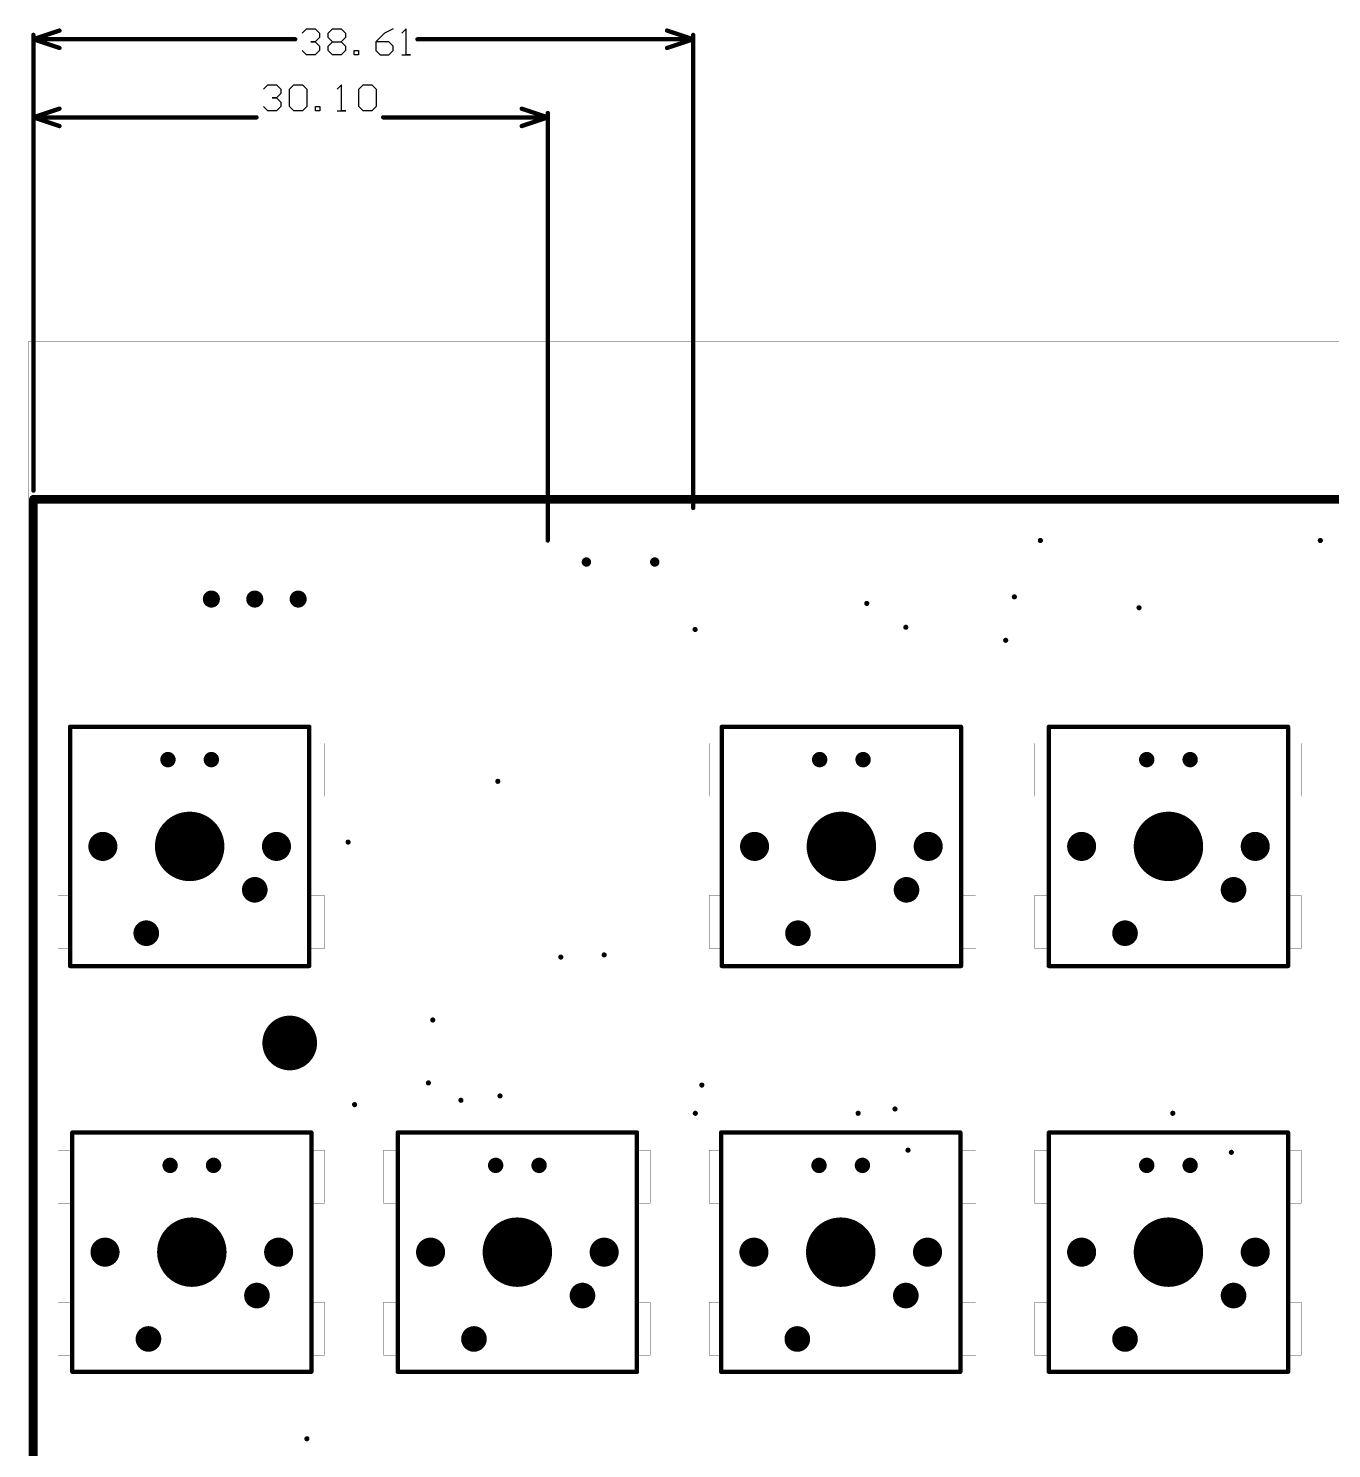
# Model space of a CAD drawing. Header units: millimetres. Extents: x 0 to 366, y 0 to 165.
# Drawn here: x 0.1 to 76.3, y 82.4 to 165.5 of the extents above; entities that cross this region are included whole.
import ezdxf

# ---------------------------------------------------------------- set-up
doc = ezdxf.new("R2010")
doc.units = ezdxf.units.MM
for name, color, linetype in [('KeepOutLayer', 6, 'Continuous'), ('Mechanical1', 6, 'Continuous'), ('PadHoleLayer', 156, 'Continuous'), ('ViaHoleLayer', 16, 'Continuous')]:
    doc.layers.add(name, color=color, linetype=linetype)

# ---------------------------------------------------------------- blocks, each defined once
blk = doc.blocks.new('MX_SW_5_13')
at = {"layer": 'Mechanical1', "const_width": 0.254}
for points in [[(-7, -7), (-7, 7)], [(-7, 7), (7, 7)], [(7, -7), (7, 7)], [(-7, -7), (7, -7)]]:
    blk.add_lwpolyline(points, dxfattribs=at)
at = {"layer": 'Mechanical1', "const_width": 0.127}
for points in [[(-7.063, 7, 1), (-6.936, 7, 1)], [(-7.063, 7, 1), (-6.936, 7, 1)], [(6.937, 7, 1), (7.064, 7, 1)], [(6.937, 7, 1), (7.064, 7, 1)], [(-7.063, -7, 1), (-6.936, -7, 1)], [(-7.063, -7, 1), (-6.936, -7, 1)], [(6.937, -7, 1), (7.064, -7, 1)], [(6.937, -7, 1), (7.064, -7, 1)]]:
    blk.add_lwpolyline(points, format="xyb", close=True, dxfattribs=at)
at = {"layer": 'PadHoleLayer'}
for points, const_width in [([(-1.495, 5.08, 1), (-1.045, 5.08, 1)], 0.45), ([(1.045, 5.08, 1), (1.495, 5.08, 1)], 0.45), ([(-1.016, 0, 1), (1.016, 0, 1)], 2.032), ([(-5.505, 0, 1), (-4.655, 0, 1)], 0.851), ([(4.655, 0, 1), (5.505, 0, 1)], 0.851), ([(3.435, -2.54, 1), (4.185, -2.54, 1)], 0.75), ([(-2.915, -5.08, 1), (-2.165, -5.08, 1)], 0.75)]:
    blk.add_lwpolyline(points, format="xyb", close=True, dxfattribs=dict(at, const_width=const_width))
blk = doc.blocks.new('MICRO_USB_CONNECTOR_TYPEB_ST_MC_5F_01_B_24')
at = {"layer": 'PadHoleLayer', "const_width": 0.275}
for points in [[(-2.138, -3.6, 1), (-1.863, -3.6, 1)], [(1.863, -3.6, 1), (2.138, -3.6, 1)]]:
    blk.add_lwpolyline(points, format="xyb", close=True, dxfattribs=at)
blk = doc.blocks.new('PIN_3_2_54_1_0_B_46')
at = {"layer": 'PadHoleLayer', "const_width": 0.5}
for points in [[(-2.79, 0, 1), (-2.29, 0, 1)], [(-0.25, 0, 1), (0.25, 0, 1)], [(2.29, 0, 1), (2.79, 0, 1)]]:
    blk.add_lwpolyline(points, format="xyb", close=True, dxfattribs=at)
blk = doc.blocks.new('MX_SW_5_96')
at = {"layer": 'Mechanical1', "const_width": 0.254}
for points in [[(-7, 7), (7, 7)], [(-7, -7), (-7, 7)], [(7, -7), (7, 7)], [(-7, -7), (7, -7)]]:
    blk.add_lwpolyline(points, dxfattribs=at)
at = {"layer": 'Mechanical1', "const_width": 0.127}
for points in [[(-7.063, 7, 1), (-6.936, 7, 1)], [(-7.063, 7, 1), (-6.936, 7, 1)], [(6.937, 7, 1), (7.064, 7, 1)], [(6.937, 7, 1), (7.064, 7, 1)], [(-7.063, -7, 1), (-6.936, -7, 1)], [(-7.063, -7, 1), (-6.936, -7, 1)], [(6.937, -7, 1), (7.064, -7, 1)], [(6.937, -7, 1), (7.064, -7, 1)]]:
    blk.add_lwpolyline(points, format="xyb", close=True, dxfattribs=at)
at = {"layer": 'PadHoleLayer'}
for points, const_width in [([(-1.495, 5.08, 1), (-1.045, 5.08, 1)], 0.45), ([(1.045, 5.08, 1), (1.495, 5.08, 1)], 0.45), ([(-1.016, 0, 1), (1.016, 0, 1)], 2.032), ([(-5.505, 0, 1), (-4.655, 0, 1)], 0.851), ([(4.655, 0, 1), (5.505, 0, 1)], 0.851), ([(3.435, -2.54, 1), (4.185, -2.54, 1)], 0.75), ([(-2.915, -5.08, 1), (-2.165, -5.08, 1)], 0.75)]:
    blk.add_lwpolyline(points, format="xyb", close=True, dxfattribs=dict(at, const_width=const_width))
blk = doc.blocks.new('MX_SW_5_98')
at = {"layer": 'Mechanical1', "const_width": 0.254}
for points in [[(-7, 7), (7, 7)], [(-7, -7), (-7, 7)], [(7, -7), (7, 7)], [(-7, -7), (7, -7)]]:
    blk.add_lwpolyline(points, dxfattribs=at)
at = {"layer": 'Mechanical1', "const_width": 0.127}
for points in [[(-7.063, 7, 1), (-6.936, 7, 1)], [(-7.063, 7, 1), (-6.936, 7, 1)], [(6.937, 7, 1), (7.064, 7, 1)], [(6.937, 7, 1), (7.064, 7, 1)], [(-7.063, -7, 1), (-6.936, -7, 1)], [(-7.063, -7, 1), (-6.936, -7, 1)], [(6.937, -7, 1), (7.064, -7, 1)], [(6.937, -7, 1), (7.064, -7, 1)]]:
    blk.add_lwpolyline(points, format="xyb", close=True, dxfattribs=at)
at = {"layer": 'PadHoleLayer'}
for points, const_width in [([(-1.495, 5.08, 1), (-1.045, 5.08, 1)], 0.45), ([(1.045, 5.08, 1), (1.495, 5.08, 1)], 0.45), ([(-1.016, 0, 1), (1.016, 0, 1)], 2.032), ([(-5.505, 0, 1), (-4.655, 0, 1)], 0.851), ([(4.655, 0, 1), (5.505, 0, 1)], 0.851), ([(3.435, -2.54, 1), (4.185, -2.54, 1)], 0.75), ([(-2.915, -5.08, 1), (-2.165, -5.08, 1)], 0.75)]:
    blk.add_lwpolyline(points, format="xyb", close=True, dxfattribs=dict(at, const_width=const_width))
blk = doc.blocks.new('MX_SW_5_113')
at = {"layer": 'Mechanical1', "const_width": 0.254}
for points in [[(-7, 7), (7, 7)], [(-7, -7), (-7, 7)], [(7, -7), (7, 7)], [(-7, -7), (7, -7)]]:
    blk.add_lwpolyline(points, dxfattribs=at)
at = {"layer": 'Mechanical1', "const_width": 0.127}
for points in [[(-7.063, 7, 1), (-6.936, 7, 1)], [(-7.063, 7, 1), (-6.936, 7, 1)], [(6.937, 7, 1), (7.064, 7, 1)], [(6.937, 7, 1), (7.064, 7, 1)], [(-7.063, -7, 1), (-6.936, -7, 1)], [(-7.063, -7, 1), (-6.936, -7, 1)], [(6.937, -7, 1), (7.064, -7, 1)], [(6.937, -7, 1), (7.064, -7, 1)]]:
    blk.add_lwpolyline(points, format="xyb", close=True, dxfattribs=at)
at = {"layer": 'PadHoleLayer'}
for points, const_width in [([(-1.495, 5.08, 1), (-1.045, 5.08, 1)], 0.45), ([(1.045, 5.08, 1), (1.495, 5.08, 1)], 0.45), ([(-1.016, 0, 1), (1.016, 0, 1)], 2.032), ([(-5.505, 0, 1), (-4.655, 0, 1)], 0.851), ([(4.655, 0, 1), (5.505, 0, 1)], 0.851), ([(3.435, -2.54, 1), (4.185, -2.54, 1)], 0.75), ([(-2.915, -5.08, 1), (-2.165, -5.08, 1)], 0.75)]:
    blk.add_lwpolyline(points, format="xyb", close=True, dxfattribs=dict(at, const_width=const_width))
blk = doc.blocks.new('MX_SW_5_130')
at = {"layer": 'Mechanical1', "const_width": 0.254}
for points in [[(-7, 7), (7, 7)], [(-7, -7), (-7, 7)], [(7, -7), (7, 7)], [(-7, -7), (7, -7)]]:
    blk.add_lwpolyline(points, dxfattribs=at)
at = {"layer": 'Mechanical1', "const_width": 0.127}
for points in [[(-7.063, 7, 1), (-6.936, 7, 1)], [(-7.063, 7, 1), (-6.936, 7, 1)], [(6.937, 7, 1), (7.064, 7, 1)], [(6.937, 7, 1), (7.064, 7, 1)], [(-7.063, -7, 1), (-6.936, -7, 1)], [(-7.063, -7, 1), (-6.936, -7, 1)], [(6.937, -7, 1), (7.064, -7, 1)], [(6.937, -7, 1), (7.064, -7, 1)]]:
    blk.add_lwpolyline(points, format="xyb", close=True, dxfattribs=at)
at = {"layer": 'PadHoleLayer'}
for points, const_width in [([(-1.495, 5.08, 1), (-1.045, 5.08, 1)], 0.45), ([(1.045, 5.08, 1), (1.495, 5.08, 1)], 0.45), ([(-1.016, 0, 1), (1.016, 0, 1)], 2.032), ([(-5.505, 0, 1), (-4.655, 0, 1)], 0.851), ([(4.655, 0, 1), (5.505, 0, 1)], 0.851), ([(3.435, -2.54, 1), (4.185, -2.54, 1)], 0.75), ([(-2.915, -5.08, 1), (-2.165, -5.08, 1)], 0.75)]:
    blk.add_lwpolyline(points, format="xyb", close=True, dxfattribs=dict(at, const_width=const_width))
blk = doc.blocks.new('MX_SW_5_131')
at = {"layer": 'Mechanical1', "const_width": 0.254}
for points in [[(-7, 7), (7, 7)], [(-7, -7), (-7, 7)], [(7, -7), (7, 7)], [(-7, -7), (7, -7)]]:
    blk.add_lwpolyline(points, dxfattribs=at)
at = {"layer": 'Mechanical1', "const_width": 0.127}
for points in [[(-7.063, 7, 1), (-6.936, 7, 1)], [(-7.063, 7, 1), (-6.936, 7, 1)], [(6.937, 7, 1), (7.064, 7, 1)], [(6.937, 7, 1), (7.064, 7, 1)], [(-7.063, -7, 1), (-6.936, -7, 1)], [(-7.063, -7, 1), (-6.936, -7, 1)], [(6.937, -7, 1), (7.064, -7, 1)], [(6.937, -7, 1), (7.064, -7, 1)]]:
    blk.add_lwpolyline(points, format="xyb", close=True, dxfattribs=at)
at = {"layer": 'PadHoleLayer'}
for points, const_width in [([(-1.495, 5.08, 1), (-1.045, 5.08, 1)], 0.45), ([(1.045, 5.08, 1), (1.495, 5.08, 1)], 0.45), ([(-1.016, 0, 1), (1.016, 0, 1)], 2.032), ([(-5.505, 0, 1), (-4.655, 0, 1)], 0.851), ([(4.655, 0, 1), (5.505, 0, 1)], 0.851), ([(3.435, -2.54, 1), (4.185, -2.54, 1)], 0.75), ([(-2.915, -5.08, 1), (-2.165, -5.08, 1)], 0.75)]:
    blk.add_lwpolyline(points, format="xyb", close=True, dxfattribs=dict(at, const_width=const_width))
blk = doc.blocks.new('MX_SW_5_132')
at = {"layer": 'Mechanical1', "const_width": 0.254}
for points in [[(-7, 7), (7, 7)], [(-7, -7), (-7, 7)], [(7, -7), (7, 7)], [(-7, -7), (7, -7)]]:
    blk.add_lwpolyline(points, dxfattribs=at)
at = {"layer": 'Mechanical1', "const_width": 0.127}
for points in [[(-7.063, 7, 1), (-6.936, 7, 1)], [(-7.063, 7, 1), (-6.936, 7, 1)], [(6.937, 7, 1), (7.064, 7, 1)], [(6.937, 7, 1), (7.064, 7, 1)], [(-7.063, -7, 1), (-6.936, -7, 1)], [(-7.063, -7, 1), (-6.936, -7, 1)], [(6.937, -7, 1), (7.064, -7, 1)], [(6.937, -7, 1), (7.064, -7, 1)]]:
    blk.add_lwpolyline(points, format="xyb", close=True, dxfattribs=at)
at = {"layer": 'PadHoleLayer'}
for points, const_width in [([(-1.495, 5.08, 1), (-1.045, 5.08, 1)], 0.45), ([(1.045, 5.08, 1), (1.495, 5.08, 1)], 0.45), ([(-1.016, 0, 1), (1.016, 0, 1)], 2.032), ([(-5.505, 0, 1), (-4.655, 0, 1)], 0.851), ([(4.655, 0, 1), (5.505, 0, 1)], 0.851), ([(3.435, -2.54, 1), (4.185, -2.54, 1)], 0.75), ([(-2.915, -5.08, 1), (-2.165, -5.08, 1)], 0.75)]:
    blk.add_lwpolyline(points, format="xyb", close=True, dxfattribs=dict(at, const_width=const_width))

msp = doc.modelspace()

# ---------------------------------------------------------------- linework, layer by layer
at = {"layer": 'KeepOutLayer', "const_width": 0.5}
for points in [[(0.381, 6.096), (0.381, 137.922)], [(0.381, 137.922), (347.726, 137.922)]]:
    msp.add_lwpolyline(points, dxfattribs=at)
at = {"layer": 'KeepOutLayer', "const_width": 0.25}
msp.add_lwpolyline([(0.256, 137.922, 1), (0.506, 137.922, 1)], format="xyb", close=True, dxfattribs=at)
msp.add_lwpolyline([(0.256, 137.922, 1), (0.506, 137.922, 1)], format="xyb", close=True, dxfattribs=at)
at = {"layer": 'Mechanical1'}
for p, q in [((16.105, 165.201), (16.359, 165.455)), ((16.359, 165.455), (16.866, 165.455)), ((16.866, 165.455), (17.12, 165.201)), ((17.628, 165.201), (17.882, 165.455)), ((17.882, 165.455), (18.39, 165.455)), ((18.39, 165.455), (18.644, 165.201)), ((21.437, 165.455), (20.929, 165.201)), ((22.199, 165.455), (21.945, 165.201)), ((22.199, 163.932), (22.199, 165.455)), ((16.866, 164.694), (16.612, 164.694)), ((16.612, 164.694), (16.866, 164.694)), ((17.12, 164.948), (16.866, 164.694)), ((16.866, 164.694), (17.12, 164.44)), ((17.12, 165.201), (17.12, 164.948)), ((17.628, 164.948), (17.628, 165.201)), ((17.882, 164.694), (17.628, 164.948)), ((17.628, 164.44), (17.882, 164.694)), ((17.882, 164.694), (18.39, 164.694)), ((18.644, 164.948), (18.39, 164.694)), ((18.39, 164.694), (18.644, 164.44)), ((18.644, 165.201), (18.644, 164.948)), ((20.929, 165.201), (20.421, 164.694)), ((20.421, 164.694), (20.421, 164.186)), ((21.183, 164.694), (20.421, 164.694)), ((21.437, 164.44), (21.183, 164.694)), ((16.359, 163.932), (16.105, 164.186)), ((16.866, 163.932), (16.359, 163.932)), ((17.12, 164.186), (16.866, 163.932)), ((17.12, 164.44), (17.12, 164.186)), ((17.628, 164.186), (17.628, 164.44)), ((17.882, 163.932), (17.628, 164.186)), ((18.39, 163.932), (17.882, 163.932)), ((18.644, 164.186), (18.39, 163.932)), ((18.644, 164.44), (18.644, 164.186)), ((19.152, 163.932), (19.152, 164.186)), ((19.152, 164.186), (19.406, 164.186)), ((19.406, 163.932), (19.152, 163.932)), ((19.406, 164.186), (19.406, 163.932)), ((20.421, 164.186), (20.675, 163.932)), ((20.675, 163.932), (21.183, 163.932)), ((21.183, 163.932), (21.437, 164.186)), ((21.437, 164.186), (21.437, 164.44)), ((21.945, 163.932), (22.453, 163.932)), ((22.453, 163.932), (22.199, 163.932)), ((13.843, 161.925), (14.097, 162.179)), ((14.097, 162.179), (14.605, 162.179)), ((14.605, 162.179), (14.859, 161.925)), ((15.367, 161.925), (15.62, 162.179)), ((15.62, 162.179), (16.128, 162.179)), ((16.128, 162.179), (16.382, 161.925)), ((18.414, 162.179), (18.16, 161.925)), ((18.414, 160.655), (18.414, 162.179)), ((19.429, 161.925), (19.683, 162.179)), ((19.683, 162.179), (20.191, 162.179)), ((20.191, 162.179), (20.445, 161.925)), ((14.605, 161.417), (14.351, 161.417)), ((14.351, 161.417), (14.605, 161.417)), ((14.859, 161.671), (14.605, 161.417)), ((14.605, 161.417), (14.859, 161.163)), ((14.859, 161.925), (14.859, 161.671)), ((15.367, 160.909), (15.367, 161.925)), ((16.382, 161.925), (16.382, 160.909)), ((19.429, 160.909), (19.429, 161.925)), ((20.445, 161.925), (20.445, 160.909)), ((14.097, 160.655), (13.843, 160.909)), ((14.605, 160.655), (14.097, 160.655)), ((14.859, 160.909), (14.605, 160.655)), ((14.859, 161.163), (14.859, 160.909)), ((15.62, 160.655), (15.367, 160.909)), ((16.128, 160.655), (15.62, 160.655)), ((16.382, 160.909), (16.128, 160.655)), ((16.89, 160.655), (16.89, 160.909)), ((16.89, 160.909), (17.144, 160.909)), ((17.144, 160.655), (16.89, 160.655)), ((17.144, 160.909), (17.144, 160.655)), ((18.16, 160.655), (18.667, 160.655)), ((18.667, 160.655), (18.414, 160.655)), ((19.683, 160.655), (19.429, 160.909)), ((20.191, 160.655), (19.683, 160.655)), ((20.445, 160.909), (20.191, 160.655))]:
    msp.add_line(p, q, dxfattribs=at)
for points, const_width in [([(0.381, 164.846), (1.905, 165.354)], 0.254), ([(37.465, 165.354), (38.989, 164.846)], 0.254), ([(0.381, 138.426), (0.381, 165.1)], 0.254), ([(0.381, 164.846), (1.905, 164.338)], 0.254), ([(0.381, 164.846), (15.698, 164.846)], 0.254), ([(22.859, 164.846), (38.989, 164.846)], 0.254), ([(37.465, 164.338), (38.989, 164.846)], 0.254), ([(38.989, 137.414), (38.989, 165.1)], 0.254), ([(0.381, 160.274), (1.905, 160.782)], 0.254), ([(0.381, 138.426), (0.381, 160.528)], 0.254), ([(28.956, 160.782), (30.48, 160.274)], 0.254), ([(30.48, 135.509), (30.48, 160.528)], 0.254), ([(0.381, 160.274), (1.905, 159.766)], 0.254), ([(0.381, 160.274), (13.437, 160.274)], 0.254), ([(20.851, 160.274), (30.48, 160.274)], 0.254), ([(28.956, 159.766), (30.48, 160.274)], 0.254), ([(0.095, 0.094), (0.095, 147.157)], 0.0127), ([(0.095, 147.157), (347.758, 147.157)], 0.0127), ([(2.62, 124.631), (16.619, 124.631)], 0.0127), ([(2.62, 123.632), (2.62, 124.631)], 0.0127), ([(16.619, 123.632), (16.619, 124.631)], 0.0127), ([(40.72, 124.631), (54.719, 124.631)], 0.0127), ([(40.72, 123.632), (40.72, 124.631)], 0.0127), ([(54.719, 123.632), (54.719, 124.631)], 0.0127), ([(59.77, 124.631), (73.769, 124.631)], 0.0127), ([(59.77, 123.632), (59.77, 124.631)], 0.0127), ([(73.769, 123.632), (73.769, 124.631)], 0.0127), ([(1.82, 120.531), (1.82, 123.632)], 0.0127), ([(1.82, 123.632), (2.62, 123.632)], 0.0127), ([(16.619, 123.632), (17.42, 123.632)], 0.0127), ([(17.42, 120.531), (17.42, 123.632)], 0.0127), ([(39.92, 120.531), (39.92, 123.632)], 0.0127), ([(39.92, 123.632), (40.72, 123.632)], 0.0127), ([(54.719, 123.632), (55.52, 123.632)], 0.0127), ([(55.52, 120.531), (55.52, 123.632)], 0.0127), ([(58.97, 120.531), (58.97, 123.632)], 0.0127), ([(58.97, 123.632), (59.77, 123.632)], 0.0127), ([(73.769, 123.632), (74.57, 123.632)], 0.0127), ([(74.57, 120.531), (74.57, 123.632)], 0.0127), ([(1.82, 120.531), (2.62, 120.531)], 0.0127), ([(2.62, 114.731), (2.62, 120.531)], 0.0127), ([(16.619, 120.531), (17.42, 120.531)], 0.0127), ([(16.619, 114.731), (16.619, 120.531)], 0.0127), ([(39.92, 120.531), (40.72, 120.531)], 0.0127), ([(40.72, 114.731), (40.72, 120.531)], 0.0127), ([(54.719, 120.531), (55.52, 120.531)], 0.0127), ([(54.719, 114.731), (54.719, 120.531)], 0.0127), ([(58.97, 120.531), (59.77, 120.531)], 0.0127), ([(59.77, 114.731), (59.77, 120.531)], 0.0127), ([(73.769, 120.531), (74.57, 120.531)], 0.0127), ([(73.769, 114.731), (73.769, 120.531)], 0.0127), ([(1.82, 111.632), (1.82, 114.731)], 0.0127), ([(1.82, 114.731), (2.62, 114.731)], 0.0127), ([(16.619, 114.731), (17.42, 114.731)], 0.0127), ([(17.42, 111.632), (17.42, 114.731)], 0.0127), ([(39.92, 111.632), (39.92, 114.731)], 0.0127), ([(39.92, 114.731), (40.72, 114.731)], 0.0127), ([(54.719, 114.731), (55.52, 114.731)], 0.0127), ([(55.52, 111.632), (55.52, 114.731)], 0.0127), ([(58.97, 111.632), (58.97, 114.731)], 0.0127), ([(58.97, 114.731), (59.77, 114.731)], 0.0127), ([(73.769, 114.731), (74.57, 114.731)], 0.0127), ([(74.57, 111.632), (74.57, 114.731)], 0.0127), ([(1.82, 111.632), (2.62, 111.632)], 0.0127), ([(2.62, 110.632), (2.62, 111.632)], 0.0127), ([(16.619, 111.632), (17.42, 111.632)], 0.0127), ([(16.619, 110.632), (16.619, 111.632)], 0.0127), ([(39.92, 111.632), (40.72, 111.632)], 0.0127), ([(40.72, 110.632), (40.72, 111.632)], 0.0127), ([(54.719, 111.632), (55.52, 111.632)], 0.0127), ([(54.719, 110.632), (54.719, 111.632)], 0.0127), ([(58.97, 111.632), (59.77, 111.632)], 0.0127), ([(59.77, 110.632), (59.77, 111.632)], 0.0127), ([(73.769, 111.632), (74.57, 111.632)], 0.0127), ([(73.769, 110.632), (73.769, 111.632)], 0.0127), ([(2.62, 110.632), (16.619, 110.632)], 0.0127), ([(40.72, 110.632), (54.719, 110.632)], 0.0127), ([(59.77, 110.632), (73.769, 110.632)], 0.0127), ([(2.62, 100.82), (16.619, 100.82)], 0.0127), ([(2.62, 99.82), (2.62, 100.82)], 0.0127), ([(16.619, 99.82), (16.619, 100.82)], 0.0127), ([(21.67, 100.82), (35.669, 100.82)], 0.0127), ([(21.67, 99.82), (21.67, 100.82)], 0.0127), ([(35.669, 99.82), (35.669, 100.82)], 0.0127), ([(40.72, 100.82), (54.719, 100.82)], 0.0127), ([(40.72, 99.82), (40.72, 100.82)], 0.0127), ([(54.719, 99.82), (54.719, 100.82)], 0.0127), ([(59.77, 100.82), (73.769, 100.82)], 0.0127), ([(59.77, 99.82), (59.77, 100.82)], 0.0127), ([(73.769, 99.82), (73.769, 100.82)], 0.0127), ([(1.82, 96.719), (1.82, 99.82)], 0.0127), ([(1.82, 99.82), (2.62, 99.82)], 0.0127), ([(16.619, 99.82), (17.42, 99.82)], 0.0127), ([(17.42, 96.719), (17.42, 99.82)], 0.0127), ([(20.87, 96.719), (20.87, 99.82)], 0.0127), ([(20.87, 99.82), (21.67, 99.82)], 0.0127), ([(35.669, 99.82), (36.47, 99.82)], 0.0127), ([(36.47, 96.719), (36.47, 99.82)], 0.0127), ([(39.92, 96.719), (39.92, 99.82)], 0.0127), ([(39.92, 99.82), (40.72, 99.82)], 0.0127), ([(54.719, 99.82), (55.52, 99.82)], 0.0127), ([(55.52, 96.719), (55.52, 99.82)], 0.0127), ([(58.97, 96.719), (58.97, 99.82)], 0.0127), ([(58.97, 99.82), (59.77, 99.82)], 0.0127), ([(73.769, 99.82), (74.57, 99.82)], 0.0127), ([(74.57, 96.719), (74.57, 99.82)], 0.0127), ([(1.82, 96.719), (2.62, 96.719)], 0.0127), ([(2.62, 90.92), (2.62, 96.719)], 0.0127), ([(16.619, 96.719), (17.42, 96.719)], 0.0127), ([(16.619, 90.92), (16.619, 96.719)], 0.0127), ([(20.87, 96.719), (21.67, 96.719)], 0.0127), ([(21.67, 90.92), (21.67, 96.719)], 0.0127), ([(35.669, 96.719), (36.47, 96.719)], 0.0127), ([(35.669, 90.92), (35.669, 96.719)], 0.0127), ([(39.92, 96.719), (40.72, 96.719)], 0.0127), ([(40.72, 90.92), (40.72, 96.719)], 0.0127), ([(54.719, 96.719), (55.52, 96.719)], 0.0127), ([(54.719, 90.92), (54.719, 96.719)], 0.0127), ([(58.97, 96.719), (59.77, 96.719)], 0.0127), ([(59.77, 90.92), (59.77, 96.719)], 0.0127), ([(73.769, 96.719), (74.57, 96.719)], 0.0127), ([(73.769, 90.92), (73.769, 96.719)], 0.0127), ([(1.82, 87.82), (1.82, 90.92)], 0.0127), ([(1.82, 90.92), (2.62, 90.92)], 0.0127), ([(16.619, 90.92), (17.42, 90.92)], 0.0127), ([(17.42, 87.82), (17.42, 90.92)], 0.0127), ([(20.87, 87.82), (20.87, 90.92)], 0.0127), ([(20.87, 90.92), (21.67, 90.92)], 0.0127), ([(35.669, 90.92), (36.47, 90.92)], 0.0127), ([(36.47, 87.82), (36.47, 90.92)], 0.0127), ([(39.92, 87.82), (39.92, 90.92)], 0.0127), ([(39.92, 90.92), (40.72, 90.92)], 0.0127), ([(54.719, 90.92), (55.52, 90.92)], 0.0127), ([(55.52, 87.82), (55.52, 90.92)], 0.0127), ([(58.97, 87.82), (58.97, 90.92)], 0.0127), ([(58.97, 90.92), (59.77, 90.92)], 0.0127), ([(73.769, 90.92), (74.57, 90.92)], 0.0127), ([(74.57, 87.82), (74.57, 90.92)], 0.0127), ([(1.82, 87.82), (2.62, 87.82)], 0.0127), ([(2.62, 86.819), (2.62, 87.82)], 0.0127), ([(16.619, 87.82), (17.42, 87.82)], 0.0127), ([(16.619, 86.819), (16.619, 87.82)], 0.0127), ([(20.87, 87.82), (21.67, 87.82)], 0.0127), ([(21.67, 86.819), (21.67, 87.82)], 0.0127), ([(35.669, 87.82), (36.47, 87.82)], 0.0127), ([(35.669, 86.819), (35.669, 87.82)], 0.0127), ([(39.92, 87.82), (40.72, 87.82)], 0.0127), ([(40.72, 86.819), (40.72, 87.82)], 0.0127), ([(54.719, 87.82), (55.52, 87.82)], 0.0127), ([(54.719, 86.819), (54.719, 87.82)], 0.0127), ([(58.97, 87.82), (59.77, 87.82)], 0.0127), ([(59.77, 86.819), (59.77, 87.82)], 0.0127), ([(73.769, 87.82), (74.57, 87.82)], 0.0127), ([(73.769, 86.819), (73.769, 87.82)], 0.0127), ([(2.62, 86.819), (16.619, 86.819)], 0.0127), ([(21.67, 86.819), (35.669, 86.819)], 0.0127), ([(40.72, 86.819), (54.719, 86.819)], 0.0127), ([(59.77, 86.819), (73.769, 86.819)], 0.0127)]:
    msp.add_lwpolyline(points, dxfattribs=dict(at, const_width=const_width))
for points, const_width in [([(1.841, 165.354, 1), (1.968, 165.354, 1)], 0.127), ([(37.401, 165.354, 1), (37.529, 165.354, 1)], 0.127), ([(0.318, 165.1, 1), (0.445, 165.1, 1)], 0.127), ([(0.318, 164.846, 1), (0.445, 164.846, 1)], 0.127), ([(0.318, 164.846, 1), (0.445, 164.846, 1)], 0.127), ([(0.318, 164.846, 1), (0.445, 164.846, 1)], 0.127), ([(15.635, 164.846, 1), (15.762, 164.846, 1)], 0.127), ([(22.795, 164.846, 1), (22.922, 164.846, 1)], 0.127), ([(38.925, 165.1, 1), (39.053, 165.1, 1)], 0.127), ([(38.925, 164.846, 1), (39.053, 164.846, 1)], 0.127), ([(38.925, 164.846, 1), (39.053, 164.846, 1)], 0.127), ([(38.925, 164.846, 1), (39.053, 164.846, 1)], 0.127), ([(1.841, 164.338, 1), (1.968, 164.338, 1)], 0.127), ([(37.401, 164.338, 1), (37.529, 164.338, 1)], 0.127), ([(0.318, 160.528, 1), (0.445, 160.528, 1)], 0.127), ([(1.841, 160.782, 1), (1.968, 160.782, 1)], 0.127), ([(28.892, 160.782, 1), (29.02, 160.782, 1)], 0.127), ([(30.416, 160.528, 1), (30.543, 160.528, 1)], 0.127), ([(0.318, 160.274, 1), (0.445, 160.274, 1)], 0.127), ([(0.318, 160.274, 1), (0.445, 160.274, 1)], 0.127), ([(0.318, 160.274, 1), (0.445, 160.274, 1)], 0.127), ([(1.841, 159.766, 1), (1.968, 159.766, 1)], 0.127), ([(13.373, 160.274, 1), (13.5, 160.274, 1)], 0.127), ([(20.788, 160.274, 1), (20.915, 160.274, 1)], 0.127), ([(28.892, 159.766, 1), (29.02, 159.766, 1)], 0.127), ([(30.416, 160.274, 1), (30.543, 160.274, 1)], 0.127), ([(30.416, 160.274, 1), (30.543, 160.274, 1)], 0.127), ([(30.416, 160.274, 1), (30.543, 160.274, 1)], 0.127), ([(0.092, 147.157, 1), (0.098, 147.157, 1)], 0.00635), ([(0.092, 147.157, 1), (0.098, 147.157, 1)], 0.00635), ([(0.318, 138.426, 1), (0.445, 138.426, 1)], 0.127), ([(0.318, 138.426, 1), (0.445, 138.426, 1)], 0.127), ([(38.925, 137.414, 1), (39.053, 137.414, 1)], 0.127), ([(30.416, 135.509, 1), (30.543, 135.509, 1)], 0.127), ([(2.616, 124.631, 1), (2.623, 124.631, 1)], 0.00635), ([(2.616, 124.631, 1), (2.623, 124.631, 1)], 0.00635), ([(16.616, 124.631, 1), (16.622, 124.631, 1)], 0.00635), ([(16.616, 124.631, 1), (16.622, 124.631, 1)], 0.00635), ([(40.717, 124.631, 1), (40.723, 124.631, 1)], 0.00635), ([(40.717, 124.631, 1), (40.723, 124.631, 1)], 0.00635), ([(54.716, 124.631, 1), (54.722, 124.631, 1)], 0.00635), ([(54.716, 124.631, 1), (54.722, 124.631, 1)], 0.00635), ([(59.767, 124.631, 1), (59.773, 124.631, 1)], 0.00635), ([(59.767, 124.631, 1), (59.773, 124.631, 1)], 0.00635), ([(73.766, 124.631, 1), (73.772, 124.631, 1)], 0.00635), ([(73.766, 124.631, 1), (73.772, 124.631, 1)], 0.00635), ([(1.817, 123.632, 1), (1.824, 123.632, 1)], 0.00635), ([(1.817, 123.632, 1), (1.824, 123.632, 1)], 0.00635), ([(2.616, 123.632, 1), (2.623, 123.632, 1)], 0.00635), ([(2.616, 123.632, 1), (2.623, 123.632, 1)], 0.00635), ([(16.616, 123.632, 1), (16.622, 123.632, 1)], 0.00635), ([(16.616, 123.632, 1), (16.622, 123.632, 1)], 0.00635), ([(17.417, 123.632, 1), (17.423, 123.632, 1)], 0.00635), ([(17.417, 123.632, 1), (17.423, 123.632, 1)], 0.00635), ([(39.917, 123.632, 1), (39.923, 123.632, 1)], 0.00635), ([(39.917, 123.632, 1), (39.923, 123.632, 1)], 0.00635), ([(40.717, 123.632, 1), (40.723, 123.632, 1)], 0.00635), ([(40.717, 123.632, 1), (40.723, 123.632, 1)], 0.00635), ([(54.716, 123.632, 1), (54.722, 123.632, 1)], 0.00635), ([(54.716, 123.632, 1), (54.722, 123.632, 1)], 0.00635), ([(55.517, 123.632, 1), (55.523, 123.632, 1)], 0.00635), ([(55.517, 123.632, 1), (55.523, 123.632, 1)], 0.00635), ([(58.967, 123.632, 1), (58.973, 123.632, 1)], 0.00635), ([(58.967, 123.632, 1), (58.973, 123.632, 1)], 0.00635), ([(59.767, 123.632, 1), (59.773, 123.632, 1)], 0.00635), ([(59.767, 123.632, 1), (59.773, 123.632, 1)], 0.00635), ([(73.766, 123.632, 1), (73.772, 123.632, 1)], 0.00635), ([(73.766, 123.632, 1), (73.772, 123.632, 1)], 0.00635), ([(74.567, 123.632, 1), (74.573, 123.632, 1)], 0.00635), ([(74.567, 123.632, 1), (74.573, 123.632, 1)], 0.00635), ([(1.817, 120.531, 1), (1.824, 120.531, 1)], 0.00635), ([(1.817, 120.531, 1), (1.824, 120.531, 1)], 0.00635), ([(2.616, 120.531, 1), (2.623, 120.531, 1)], 0.00635), ([(2.616, 120.531, 1), (2.623, 120.531, 1)], 0.00635), ([(16.616, 120.531, 1), (16.622, 120.531, 1)], 0.00635), ([(16.616, 120.531, 1), (16.622, 120.531, 1)], 0.00635), ([(17.417, 120.531, 1), (17.423, 120.531, 1)], 0.00635), ([(17.417, 120.531, 1), (17.423, 120.531, 1)], 0.00635), ([(39.917, 120.531, 1), (39.923, 120.531, 1)], 0.00635), ([(39.917, 120.531, 1), (39.923, 120.531, 1)], 0.00635), ([(40.717, 120.531, 1), (40.723, 120.531, 1)], 0.00635), ([(40.717, 120.531, 1), (40.723, 120.531, 1)], 0.00635), ([(54.716, 120.531, 1), (54.722, 120.531, 1)], 0.00635), ([(54.716, 120.531, 1), (54.722, 120.531, 1)], 0.00635), ([(55.517, 120.531, 1), (55.523, 120.531, 1)], 0.00635), ([(55.517, 120.531, 1), (55.523, 120.531, 1)], 0.00635), ([(58.967, 120.531, 1), (58.973, 120.531, 1)], 0.00635), ([(58.967, 120.531, 1), (58.973, 120.531, 1)], 0.00635), ([(59.767, 120.531, 1), (59.773, 120.531, 1)], 0.00635), ([(59.767, 120.531, 1), (59.773, 120.531, 1)], 0.00635), ([(73.766, 120.531, 1), (73.772, 120.531, 1)], 0.00635), ([(73.766, 120.531, 1), (73.772, 120.531, 1)], 0.00635), ([(74.567, 120.531, 1), (74.573, 120.531, 1)], 0.00635), ([(74.567, 120.531, 1), (74.573, 120.531, 1)], 0.00635), ([(1.817, 114.731, 1), (1.824, 114.731, 1)], 0.00635), ([(1.817, 114.731, 1), (1.824, 114.731, 1)], 0.00635), ([(2.616, 114.731, 1), (2.623, 114.731, 1)], 0.00635), ([(2.616, 114.731, 1), (2.623, 114.731, 1)], 0.00635), ([(16.616, 114.731, 1), (16.622, 114.731, 1)], 0.00635), ([(16.616, 114.731, 1), (16.622, 114.731, 1)], 0.00635), ([(17.417, 114.731, 1), (17.423, 114.731, 1)], 0.00635), ([(17.417, 114.731, 1), (17.423, 114.731, 1)], 0.00635), ([(39.917, 114.731, 1), (39.923, 114.731, 1)], 0.00635), ([(39.917, 114.731, 1), (39.923, 114.731, 1)], 0.00635), ([(40.717, 114.731, 1), (40.723, 114.731, 1)], 0.00635), ([(40.717, 114.731, 1), (40.723, 114.731, 1)], 0.00635), ([(54.716, 114.731, 1), (54.722, 114.731, 1)], 0.00635), ([(54.716, 114.731, 1), (54.722, 114.731, 1)], 0.00635), ([(55.517, 114.731, 1), (55.523, 114.731, 1)], 0.00635), ([(55.517, 114.731, 1), (55.523, 114.731, 1)], 0.00635), ([(58.967, 114.731, 1), (58.973, 114.731, 1)], 0.00635), ([(58.967, 114.731, 1), (58.973, 114.731, 1)], 0.00635), ([(59.767, 114.731, 1), (59.773, 114.731, 1)], 0.00635), ([(59.767, 114.731, 1), (59.773, 114.731, 1)], 0.00635), ([(73.766, 114.731, 1), (73.772, 114.731, 1)], 0.00635), ([(73.766, 114.731, 1), (73.772, 114.731, 1)], 0.00635), ([(74.567, 114.731, 1), (74.573, 114.731, 1)], 0.00635), ([(74.567, 114.731, 1), (74.573, 114.731, 1)], 0.00635), ([(1.817, 111.632, 1), (1.824, 111.632, 1)], 0.00635), ([(1.817, 111.632, 1), (1.824, 111.632, 1)], 0.00635), ([(2.616, 111.632, 1), (2.623, 111.632, 1)], 0.00635), ([(2.616, 111.632, 1), (2.623, 111.632, 1)], 0.00635), ([(16.616, 111.632, 1), (16.622, 111.632, 1)], 0.00635), ([(16.616, 111.632, 1), (16.622, 111.632, 1)], 0.00635), ([(17.417, 111.632, 1), (17.423, 111.632, 1)], 0.00635), ([(17.417, 111.632, 1), (17.423, 111.632, 1)], 0.00635), ([(39.917, 111.632, 1), (39.923, 111.632, 1)], 0.00635), ([(39.917, 111.632, 1), (39.923, 111.632, 1)], 0.00635), ([(40.717, 111.632, 1), (40.723, 111.632, 1)], 0.00635), ([(40.717, 111.632, 1), (40.723, 111.632, 1)], 0.00635), ([(54.716, 111.632, 1), (54.722, 111.632, 1)], 0.00635), ([(54.716, 111.632, 1), (54.722, 111.632, 1)], 0.00635), ([(55.517, 111.632, 1), (55.523, 111.632, 1)], 0.00635), ([(55.517, 111.632, 1), (55.523, 111.632, 1)], 0.00635), ([(58.967, 111.632, 1), (58.973, 111.632, 1)], 0.00635), ([(58.967, 111.632, 1), (58.973, 111.632, 1)], 0.00635), ([(59.767, 111.632, 1), (59.773, 111.632, 1)], 0.00635), ([(59.767, 111.632, 1), (59.773, 111.632, 1)], 0.00635), ([(73.766, 111.632, 1), (73.772, 111.632, 1)], 0.00635), ([(73.766, 111.632, 1), (73.772, 111.632, 1)], 0.00635), ([(74.567, 111.632, 1), (74.573, 111.632, 1)], 0.00635), ([(74.567, 111.632, 1), (74.573, 111.632, 1)], 0.00635), ([(2.616, 110.632, 1), (2.623, 110.632, 1)], 0.00635), ([(2.616, 110.632, 1), (2.623, 110.632, 1)], 0.00635), ([(16.616, 110.632, 1), (16.622, 110.632, 1)], 0.00635), ([(16.616, 110.632, 1), (16.622, 110.632, 1)], 0.00635), ([(40.717, 110.632, 1), (40.723, 110.632, 1)], 0.00635), ([(40.717, 110.632, 1), (40.723, 110.632, 1)], 0.00635), ([(54.716, 110.632, 1), (54.722, 110.632, 1)], 0.00635), ([(54.716, 110.632, 1), (54.722, 110.632, 1)], 0.00635), ([(59.767, 110.632, 1), (59.773, 110.632, 1)], 0.00635), ([(59.767, 110.632, 1), (59.773, 110.632, 1)], 0.00635), ([(73.766, 110.632, 1), (73.772, 110.632, 1)], 0.00635), ([(73.766, 110.632, 1), (73.772, 110.632, 1)], 0.00635), ([(2.616, 100.82, 1), (2.623, 100.82, 1)], 0.00635), ([(2.616, 100.82, 1), (2.623, 100.82, 1)], 0.00635), ([(16.616, 100.82, 1), (16.622, 100.82, 1)], 0.00635), ([(16.616, 100.82, 1), (16.622, 100.82, 1)], 0.00635), ([(21.667, 100.82, 1), (21.673, 100.82, 1)], 0.00635), ([(21.667, 100.82, 1), (21.673, 100.82, 1)], 0.00635), ([(35.666, 100.82, 1), (35.672, 100.82, 1)], 0.00635), ([(35.666, 100.82, 1), (35.672, 100.82, 1)], 0.00635), ([(40.717, 100.82, 1), (40.723, 100.82, 1)], 0.00635), ([(40.717, 100.82, 1), (40.723, 100.82, 1)], 0.00635), ([(54.716, 100.82, 1), (54.722, 100.82, 1)], 0.00635), ([(54.716, 100.82, 1), (54.722, 100.82, 1)], 0.00635), ([(59.767, 100.82, 1), (59.773, 100.82, 1)], 0.00635), ([(59.767, 100.82, 1), (59.773, 100.82, 1)], 0.00635), ([(73.766, 100.82, 1), (73.772, 100.82, 1)], 0.00635), ([(73.766, 100.82, 1), (73.772, 100.82, 1)], 0.00635), ([(1.817, 99.82, 1), (1.824, 99.82, 1)], 0.00635), ([(1.817, 99.82, 1), (1.824, 99.82, 1)], 0.00635), ([(2.616, 99.82, 1), (2.623, 99.82, 1)], 0.00635), ([(2.616, 99.82, 1), (2.623, 99.82, 1)], 0.00635), ([(16.616, 99.82, 1), (16.622, 99.82, 1)], 0.00635), ([(16.616, 99.82, 1), (16.622, 99.82, 1)], 0.00635), ([(17.417, 99.82, 1), (17.423, 99.82, 1)], 0.00635), ([(17.417, 99.82, 1), (17.423, 99.82, 1)], 0.00635), ([(20.867, 99.82, 1), (20.874, 99.82, 1)], 0.00635), ([(20.867, 99.82, 1), (20.874, 99.82, 1)], 0.00635), ([(21.667, 99.82, 1), (21.673, 99.82, 1)], 0.00635), ([(21.667, 99.82, 1), (21.673, 99.82, 1)], 0.00635), ([(35.666, 99.82, 1), (35.672, 99.82, 1)], 0.00635), ([(35.666, 99.82, 1), (35.672, 99.82, 1)], 0.00635), ([(36.467, 99.82, 1), (36.473, 99.82, 1)], 0.00635), ([(36.467, 99.82, 1), (36.473, 99.82, 1)], 0.00635), ([(39.917, 99.82, 1), (39.923, 99.82, 1)], 0.00635), ([(39.917, 99.82, 1), (39.923, 99.82, 1)], 0.00635), ([(40.717, 99.82, 1), (40.723, 99.82, 1)], 0.00635), ([(40.717, 99.82, 1), (40.723, 99.82, 1)], 0.00635), ([(54.716, 99.82, 1), (54.722, 99.82, 1)], 0.00635), ([(54.716, 99.82, 1), (54.722, 99.82, 1)], 0.00635), ([(55.517, 99.82, 1), (55.523, 99.82, 1)], 0.00635), ([(55.517, 99.82, 1), (55.523, 99.82, 1)], 0.00635), ([(58.967, 99.82, 1), (58.973, 99.82, 1)], 0.00635), ([(58.967, 99.82, 1), (58.973, 99.82, 1)], 0.00635), ([(59.767, 99.82, 1), (59.773, 99.82, 1)], 0.00635), ([(59.767, 99.82, 1), (59.773, 99.82, 1)], 0.00635), ([(73.766, 99.82, 1), (73.772, 99.82, 1)], 0.00635), ([(73.766, 99.82, 1), (73.772, 99.82, 1)], 0.00635), ([(74.567, 99.82, 1), (74.573, 99.82, 1)], 0.00635), ([(74.567, 99.82, 1), (74.573, 99.82, 1)], 0.00635), ([(1.817, 96.719, 1), (1.824, 96.719, 1)], 0.00635), ([(1.817, 96.719, 1), (1.824, 96.719, 1)], 0.00635), ([(2.616, 96.719, 1), (2.623, 96.719, 1)], 0.00635), ([(2.616, 96.719, 1), (2.623, 96.719, 1)], 0.00635), ([(16.616, 96.719, 1), (16.622, 96.719, 1)], 0.00635), ([(16.616, 96.719, 1), (16.622, 96.719, 1)], 0.00635), ([(17.417, 96.719, 1), (17.423, 96.719, 1)], 0.00635), ([(17.417, 96.719, 1), (17.423, 96.719, 1)], 0.00635), ([(20.867, 96.719, 1), (20.874, 96.719, 1)], 0.00635), ([(20.867, 96.719, 1), (20.874, 96.719, 1)], 0.00635), ([(21.667, 96.719, 1), (21.673, 96.719, 1)], 0.00635), ([(21.667, 96.719, 1), (21.673, 96.719, 1)], 0.00635), ([(35.666, 96.719, 1), (35.672, 96.719, 1)], 0.00635), ([(35.666, 96.719, 1), (35.672, 96.719, 1)], 0.00635), ([(36.467, 96.719, 1), (36.473, 96.719, 1)], 0.00635), ([(36.467, 96.719, 1), (36.473, 96.719, 1)], 0.00635), ([(39.917, 96.719, 1), (39.923, 96.719, 1)], 0.00635), ([(39.917, 96.719, 1), (39.923, 96.719, 1)], 0.00635), ([(40.717, 96.719, 1), (40.723, 96.719, 1)], 0.00635), ([(40.717, 96.719, 1), (40.723, 96.719, 1)], 0.00635), ([(54.716, 96.719, 1), (54.722, 96.719, 1)], 0.00635), ([(54.716, 96.719, 1), (54.722, 96.719, 1)], 0.00635), ([(55.517, 96.719, 1), (55.523, 96.719, 1)], 0.00635), ([(55.517, 96.719, 1), (55.523, 96.719, 1)], 0.00635), ([(58.967, 96.719, 1), (58.973, 96.719, 1)], 0.00635), ([(58.967, 96.719, 1), (58.973, 96.719, 1)], 0.00635), ([(59.767, 96.719, 1), (59.773, 96.719, 1)], 0.00635), ([(59.767, 96.719, 1), (59.773, 96.719, 1)], 0.00635), ([(73.766, 96.719, 1), (73.772, 96.719, 1)], 0.00635), ([(73.766, 96.719, 1), (73.772, 96.719, 1)], 0.00635), ([(74.567, 96.719, 1), (74.573, 96.719, 1)], 0.00635), ([(74.567, 96.719, 1), (74.573, 96.719, 1)], 0.00635), ([(1.817, 90.92, 1), (1.824, 90.92, 1)], 0.00635), ([(1.817, 90.92, 1), (1.824, 90.92, 1)], 0.00635), ([(2.616, 90.92, 1), (2.623, 90.92, 1)], 0.00635), ([(2.616, 90.92, 1), (2.623, 90.92, 1)], 0.00635), ([(16.616, 90.92, 1), (16.622, 90.92, 1)], 0.00635), ([(16.616, 90.92, 1), (16.622, 90.92, 1)], 0.00635), ([(17.417, 90.92, 1), (17.423, 90.92, 1)], 0.00635), ([(17.417, 90.92, 1), (17.423, 90.92, 1)], 0.00635), ([(20.867, 90.92, 1), (20.874, 90.92, 1)], 0.00635), ([(20.867, 90.92, 1), (20.874, 90.92, 1)], 0.00635), ([(21.667, 90.92, 1), (21.673, 90.92, 1)], 0.00635), ([(21.667, 90.92, 1), (21.673, 90.92, 1)], 0.00635), ([(35.666, 90.92, 1), (35.672, 90.92, 1)], 0.00635), ([(35.666, 90.92, 1), (35.672, 90.92, 1)], 0.00635), ([(36.467, 90.92, 1), (36.473, 90.92, 1)], 0.00635), ([(36.467, 90.92, 1), (36.473, 90.92, 1)], 0.00635), ([(39.917, 90.92, 1), (39.923, 90.92, 1)], 0.00635), ([(39.917, 90.92, 1), (39.923, 90.92, 1)], 0.00635), ([(40.717, 90.92, 1), (40.723, 90.92, 1)], 0.00635), ([(40.717, 90.92, 1), (40.723, 90.92, 1)], 0.00635), ([(54.716, 90.92, 1), (54.722, 90.92, 1)], 0.00635), ([(54.716, 90.92, 1), (54.722, 90.92, 1)], 0.00635), ([(55.517, 90.92, 1), (55.523, 90.92, 1)], 0.00635), ([(55.517, 90.92, 1), (55.523, 90.92, 1)], 0.00635), ([(58.967, 90.92, 1), (58.973, 90.92, 1)], 0.00635), ([(58.967, 90.92, 1), (58.973, 90.92, 1)], 0.00635), ([(59.767, 90.92, 1), (59.773, 90.92, 1)], 0.00635), ([(59.767, 90.92, 1), (59.773, 90.92, 1)], 0.00635), ([(73.766, 90.92, 1), (73.772, 90.92, 1)], 0.00635), ([(73.766, 90.92, 1), (73.772, 90.92, 1)], 0.00635), ([(74.567, 90.92, 1), (74.573, 90.92, 1)], 0.00635), ([(74.567, 90.92, 1), (74.573, 90.92, 1)], 0.00635), ([(1.817, 87.82, 1), (1.824, 87.82, 1)], 0.00635), ([(1.817, 87.82, 1), (1.824, 87.82, 1)], 0.00635), ([(2.616, 87.82, 1), (2.623, 87.82, 1)], 0.00635), ([(2.616, 87.82, 1), (2.623, 87.82, 1)], 0.00635), ([(16.616, 87.82, 1), (16.622, 87.82, 1)], 0.00635), ([(16.616, 87.82, 1), (16.622, 87.82, 1)], 0.00635), ([(17.417, 87.82, 1), (17.423, 87.82, 1)], 0.00635), ([(17.417, 87.82, 1), (17.423, 87.82, 1)], 0.00635), ([(20.867, 87.82, 1), (20.874, 87.82, 1)], 0.00635), ([(20.867, 87.82, 1), (20.874, 87.82, 1)], 0.00635), ([(21.667, 87.82, 1), (21.673, 87.82, 1)], 0.00635), ([(21.667, 87.82, 1), (21.673, 87.82, 1)], 0.00635), ([(35.666, 87.82, 1), (35.672, 87.82, 1)], 0.00635), ([(35.666, 87.82, 1), (35.672, 87.82, 1)], 0.00635), ([(36.467, 87.82, 1), (36.473, 87.82, 1)], 0.00635), ([(36.467, 87.82, 1), (36.473, 87.82, 1)], 0.00635), ([(39.917, 87.82, 1), (39.923, 87.82, 1)], 0.00635), ([(39.917, 87.82, 1), (39.923, 87.82, 1)], 0.00635), ([(40.717, 87.82, 1), (40.723, 87.82, 1)], 0.00635), ([(40.717, 87.82, 1), (40.723, 87.82, 1)], 0.00635), ([(54.716, 87.82, 1), (54.722, 87.82, 1)], 0.00635), ([(54.716, 87.82, 1), (54.722, 87.82, 1)], 0.00635), ([(55.517, 87.82, 1), (55.523, 87.82, 1)], 0.00635), ([(55.517, 87.82, 1), (55.523, 87.82, 1)], 0.00635), ([(58.967, 87.82, 1), (58.973, 87.82, 1)], 0.00635), ([(58.967, 87.82, 1), (58.973, 87.82, 1)], 0.00635), ([(59.767, 87.82, 1), (59.773, 87.82, 1)], 0.00635), ([(59.767, 87.82, 1), (59.773, 87.82, 1)], 0.00635), ([(73.766, 87.82, 1), (73.772, 87.82, 1)], 0.00635), ([(73.766, 87.82, 1), (73.772, 87.82, 1)], 0.00635), ([(74.567, 87.82, 1), (74.573, 87.82, 1)], 0.00635), ([(74.567, 87.82, 1), (74.573, 87.82, 1)], 0.00635), ([(2.616, 86.819, 1), (2.623, 86.819, 1)], 0.00635), ([(2.616, 86.819, 1), (2.623, 86.819, 1)], 0.00635), ([(16.616, 86.819, 1), (16.622, 86.819, 1)], 0.00635), ([(16.616, 86.819, 1), (16.622, 86.819, 1)], 0.00635), ([(21.667, 86.819, 1), (21.673, 86.819, 1)], 0.00635), ([(21.667, 86.819, 1), (21.673, 86.819, 1)], 0.00635), ([(35.666, 86.819, 1), (35.672, 86.819, 1)], 0.00635), ([(35.666, 86.819, 1), (35.672, 86.819, 1)], 0.00635), ([(40.717, 86.819, 1), (40.723, 86.819, 1)], 0.00635), ([(40.717, 86.819, 1), (40.723, 86.819, 1)], 0.00635), ([(54.716, 86.819, 1), (54.722, 86.819, 1)], 0.00635), ([(54.716, 86.819, 1), (54.722, 86.819, 1)], 0.00635), ([(59.767, 86.819, 1), (59.773, 86.819, 1)], 0.00635), ([(59.767, 86.819, 1), (59.773, 86.819, 1)], 0.00635), ([(73.766, 86.819, 1), (73.772, 86.819, 1)], 0.00635), ([(73.766, 86.819, 1), (73.772, 86.819, 1)], 0.00635)]:
    msp.add_lwpolyline(points, format="xyb", close=True, dxfattribs=dict(at, const_width=const_width))
at = {"layer": 'PadHoleLayer', "const_width": 1.6}
msp.add_lwpolyline([(14.581, 106.096, 1), (16.181, 106.096, 1)], format="xyb", close=True, dxfattribs=at)
at = {"layer": 'ViaHoleLayer', "const_width": 0.15}
for points in [[(59.234, 135.509, 1), (59.384, 135.509, 1)], [(75.617, 135.509, 1), (75.767, 135.509, 1)], [(57.71, 132.208, 1), (57.86, 132.208, 1)], [(49.074, 131.826, 1), (49.224, 131.826, 1)], [(65.007, 131.572, 1), (65.157, 131.572, 1)], [(51.36, 130.429, 1), (51.51, 130.429, 1)], [(39.025, 130.302, 1), (39.175, 130.302, 1)], [(57.202, 129.667, 1), (57.352, 129.667, 1)], [(27.484, 121.412, 1), (27.634, 121.412, 1)], [(18.721, 117.856, 1), (18.871, 117.856, 1)], [(33.707, 111.252, 1), (33.857, 111.252, 1)], [(31.167, 111.125, 1), (31.317, 111.125, 1)], [(23.674, 107.442, 1), (23.824, 107.442, 1)], [(23.42, 103.759, 1), (23.57, 103.759, 1)], [(27.611, 102.997, 1), (27.761, 102.997, 1)], [(39.422, 103.632, 1), (39.572, 103.632, 1)], [(19.102, 102.489, 1), (19.252, 102.489, 1)], [(25.325, 102.743, 1), (25.475, 102.743, 1)], [(50.725, 102.235, 1), (50.875, 102.235, 1)], [(39.041, 101.981, 1), (39.191, 101.981, 1)], [(48.566, 101.981, 1), (48.716, 101.981, 1)], [(66.981, 101.981, 1), (67.131, 101.981, 1)], [(51.487, 99.822, 1), (51.637, 99.822, 1)], [(70.41, 99.695, 1), (70.56, 99.695, 1)], [(16.308, 82.931, 1), (16.458, 82.931, 1)]]:
    msp.add_lwpolyline(points, format="xyb", close=True, dxfattribs=at)

# ---------------------------------------------------------------- block references
for name, p, rotation in [('MICRO_USB_CONNECTOR_TYPEB_ST_MC_5F_01_B_24', (34.741, 137.848), 360), ('PIN_3_2_54_1_0_B_46', (13.335, 132.08), 180)]:
    msp.add_blockref(name, p, dxfattribs=dict(rotation=rotation))
for name, p in [('MX_SW_5_98', (9.525, 117.602)), ('MX_SW_5_13', (47.663, 117.602)), ('MX_SW_5_96', (66.802, 117.602)), ('MX_SW_5_113', (9.652, 93.853)), ('MX_SW_5_132', (28.702, 93.853)), ('MX_SW_5_131', (47.625, 93.853)), ('MX_SW_5_130', (66.802, 93.853))]:
    msp.add_blockref(name, p)

doc.saveas('drawing.dxf')
